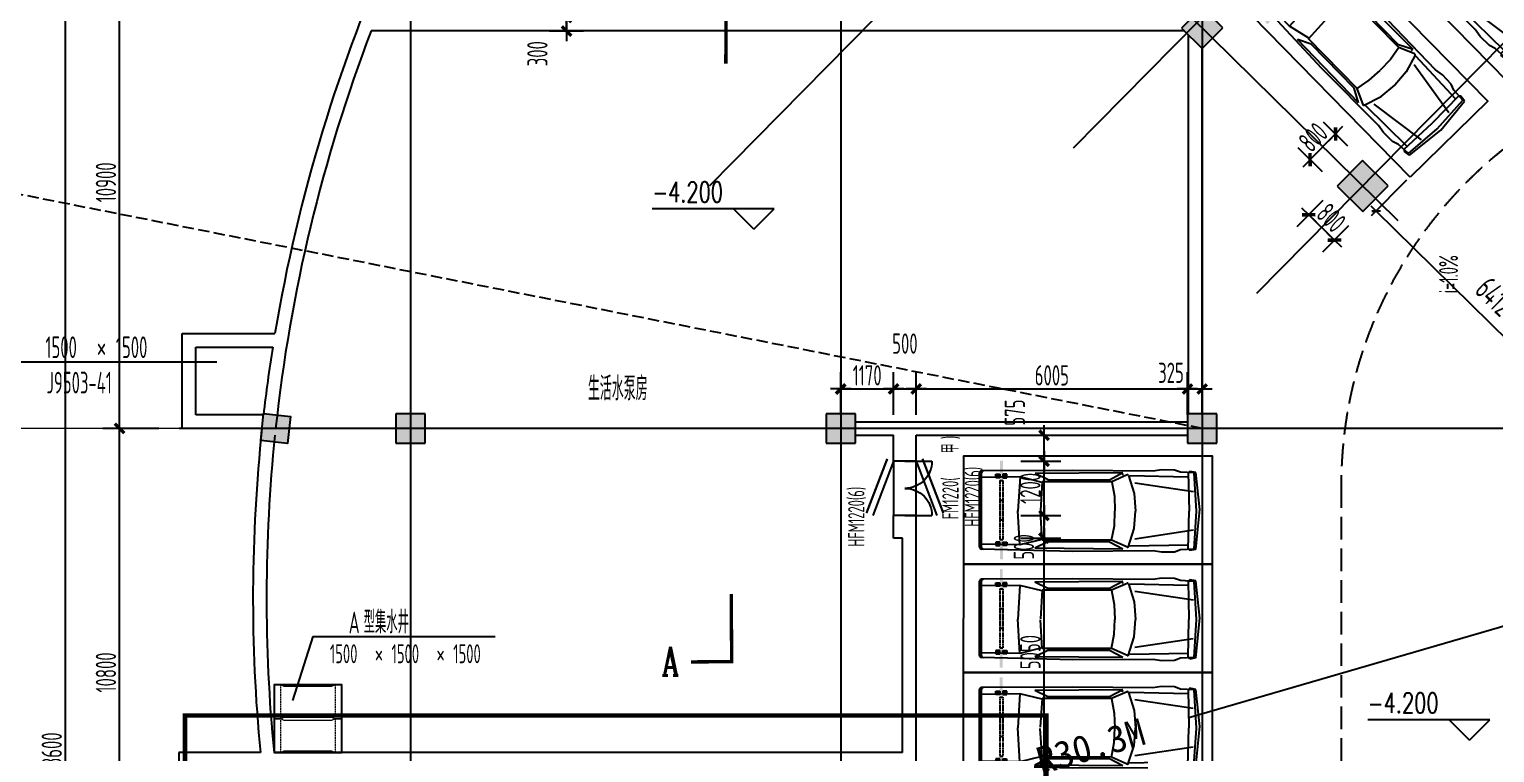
# Model space of a CAD drawing. Extents: x 1596194 to 1987057, y -212608 to 63160.
# Drawn here: x 1635070 to 1667505, y -467 to 15548 of the extents above; entities that cross this region are included whole.
import ezdxf

# ---------------------------------------------------------------- set-up
doc = ezdxf.new("R2010")
doc.units = 0
doc.header["$LTSCALE"] = 100
doc.header["$MEASUREMENT"] = 0
doc.linetypes.add('DASH', pattern=[0.35, 0.25, -0.1])
doc.linetypes.add('DASH_200', pattern=[0.7, 0.5, -0.2])
doc.layers.get('0').update_dxf_attribs({"linetype": 'CONTINUOUS'})
doc.layers.get('DEFPOINTS').update_dxf_attribs({"linetype": 'CONTINUOUS'})
for name, color, linetype in [('2-栏杆', 253, 'CONTINUOUS'), ('_走道示意', 8, 'CONTINUOUS'), ('CAR', 8, 'CONTINUOUS'), ('COLUMN', 1, 'CONTINUOUS'), ('DCHJ', 1, 'CONTINUOUS'), ('DOTE', 251, 'CONTINUOUS'), ('PUB_DIM', 3, 'CONTINUOUS'), ('PUB_TEXT', 30, 'CONTINUOUS'), ('SOLID_HATCH', 40, 'CONTINUOUS'), ('WALL', 2, 'CONTINUOUS'), ('WINDOW', 4, 'CONTINUOUS'), ('图层2', 251, 'CONTINUOUS'), ('车位', 8, 'CONTINUOUS')]:
    doc.layers.add(name, color=color, linetype=linetype)
doc.layers.add('AXIS', color=3, linetype='CONTINUOUS', lineweight=9)
doc.styles.add('_TCH_DIM', font='SIMPLEX', dxfattribs={"bigfont": 'GBCBIG'})
doc.styles.add('_TCH_LABEL', font='COMPLEX', dxfattribs={"bigfont": 'GBCBIG'})
doc.styles.add('DIM', font='', dxfattribs={"width": 0.75})
doc.styles.add('DIM_FONT', font='SYSZ.shx', dxfattribs={"width": 0.7, "bigfont": 'SYFS.shx'})
doc.styles.get("Standard").update_dxf_attribs({"font": 'SimSun.ttf', "width": 0.8})
doc.styles.add('STYLE5', font='SIMHEI.TTF')
doc.styles.get('DIM').set_extended_font_data('FangSong_GB2312')
doc.dimstyles.new('DIMN150', dxfattribs={"dimscale": 1.5, "dimtxt": 300, "dimasz": 1, "dimexe": 250, "dimexo": 300, "dimgap": 30, "dimtad": 1, "dimdec": 0, "dimzin": 0, "dimdsep": 46, "dimtxsty": 'DIM_FONT', "dimblk": 'ARCHTICK', "dimcen": 0.09, "dimclrt": 7, "dimazin": 2, "dimtfac": 1, "dimtdec": 0, "dimtix": 1, "dimtmove": 2, "dimatfit": 3, "dimldrblk": 'DOT', "dimfxl": 0, "dimtolj": 1, "dimtzin": 0, "dimarcsym": 0})
doc.dimstyles.get("Standard").update_dxf_attribs({"dimtxt": 250, "dimasz": 1, "dimexe": 150, "dimexo": 0, "dimgap": 150, "dimtad": 1, "dimdec": 0, "dimzin": 0, "dimdsep": 46, "dimtxsty": 'Standard', "dimblk1": '_DIMX', "dimblk2": '_DIMX', "dimsah": 1, "dimcen": 0.09, "dimadec": 0, "dimazin": 0, "dimtfac": 1, "dimtdec": 0, "dimtix": 1, "dimtmove": 2, "dimatfit": 3, "dimldrblk": '_DIMX', "dimfxl": 0, "dimtolj": 1, "dimtzin": 0, "dimarcsym": 0})
doc.dimstyles.new('STANDARD-arr', dxfattribs={"dimtxt": 3000, "dimasz": 3000, "dimexe": 1200, "dimexo": 0, "dimgap": 1000, "dimtad": 1, "dimdec": 1, "dimlfac": 0.001, "dimdsep": 46, "dimtxsty": 'STYLE5', "dimcen": 2.5, "dimclrd": 256, "dimclre": 256, "dimclrt": 256, "dimadec": 0, "dimazin": 0, "dimtfac": 1, "dimtdec": 1, "dimtmove": 2, "dimatfit": 3, "dimfxl": 0, "dimtolj": 1, "dimtzin": 0, "dimarcsym": 0})

# ---------------------------------------------------------------- blocks, each defined once
blk = doc.blocks.new('_archtick')
blk.add_line((-150, 0), (150, 0))
at = {"const_width": 50}
blk.add_lwpolyline([(-70, -70), (70, 70)], dxfattribs=at)
blk = doc.blocks.new('*D320')
at = {"layer": 'DEFPOINTS', "color": 0}
for p in [(1661030, 7585), (1660705, 6560), (1661030, 6560)]:
    blk.add_point(p, dxfattribs=at)
at = {"layer": 'PUB_DIM', "color": 0, "lineweight": -2}
for p, q in [((1660705, 7010), (1660705, 7960)), ((1661030, 7010), (1661030, 7960)), ((1660705, 7585), (1661030, 7585))]:
    blk.add_line(p, q, dxfattribs=at)
at = {"layer": 'PUB_DIM', "color": 0, "lineweight": -2, "xscale": 1.5, "yscale": 1.5, "zscale": 1.5, "rotation": 180}
blk.add_blockref('_archtick', (1660705, 7585), dxfattribs=at)
at = {"layer": 'PUB_DIM', "color": 0, "lineweight": -2, "xscale": 1.5, "yscale": 1.5, "zscale": 1.5}
blk.add_blockref('_archtick', (1661030, 7585), dxfattribs=at)
at = {"layer": 'PUB_DIM', "color": 7, "insert": (1660340, 7944), "char_height": 450, "attachment_point": 5, "style": 'DIM_FONT'}
blk.add_mtext('\\A1;325', dxfattribs=at)
blk = doc.blocks.new('_Dot')
at = {"color": 0, "linetype": 'ByBlock', "lineweight": -2}
blk.add_line((-0.5, 0), (-1, 0), dxfattribs=at)
at = {"color": 0, "linetype": 'ByBlock', "const_width": 0.5}
blk.add_lwpolyline([(-0.25, 0, 1), (0.25, 0, 1)], format="xyb", close=True, dxfattribs=at)
blk = doc.blocks.new('*D321')
at = {"layer": 'DEFPOINTS', "color": 0}
for p in [(1660705, 7585), (1654700, 6560), (1660705, 6560)]:
    blk.add_point(p, dxfattribs=at)
at = {"layer": 'PUB_DIM', "color": 0, "lineweight": -2}
for p, q in [((1654700, 7010), (1654700, 7960)), ((1660705, 7010), (1660705, 7960)), ((1654700, 7585), (1660705, 7585))]:
    blk.add_line(p, q, dxfattribs=at)
at = {"layer": 'PUB_DIM', "color": 0, "lineweight": -2, "xscale": 1.5, "yscale": 1.5, "zscale": 1.5, "rotation": 180}
blk.add_blockref('_archtick', (1654700, 7585), dxfattribs=at)
at = {"layer": 'PUB_DIM', "color": 0, "lineweight": -2, "xscale": 1.5, "yscale": 1.5, "zscale": 1.5}
blk.add_blockref('_archtick', (1660705, 7585), dxfattribs=at)
at = {"layer": 'PUB_DIM', "color": 7, "insert": (1657703, 7887), "char_height": 450, "attachment_point": 5, "style": 'DIM_FONT'}
blk.add_mtext('\\A1;6005', dxfattribs=at)
blk = doc.blocks.new('*D322')
at = {"layer": 'DEFPOINTS', "color": 0}
for p in [(1654700, 7585), (1654200, 6560), (1654700, 6560)]:
    blk.add_point(p, dxfattribs=at)
at = {"layer": 'PUB_DIM', "color": 0, "lineweight": -2}
for p, q in [((1654200, 7010), (1654200, 7960)), ((1654700, 7010), (1654700, 7960)), ((1654200, 7585), (1654700, 7585))]:
    blk.add_line(p, q, dxfattribs=at)
at = {"layer": 'PUB_DIM', "color": 0, "lineweight": -2, "xscale": 1.5, "yscale": 1.5, "zscale": 1.5, "rotation": 180}
blk.add_blockref('_archtick', (1654200, 7585), dxfattribs=at)
at = {"layer": 'PUB_DIM', "color": 0, "lineweight": -2, "xscale": 1.5, "yscale": 1.5, "zscale": 1.5}
blk.add_blockref('_archtick', (1654700, 7585), dxfattribs=at)
at = {"layer": 'PUB_DIM', "color": 7, "insert": (1654450, 8590), "char_height": 450, "attachment_point": 5, "style": 'DIM_FONT'}
blk.add_mtext('\\A1;500', dxfattribs=at)
blk = doc.blocks.new('*D323')
at = {"layer": 'DEFPOINTS', "color": 0}
for p in [(1654200, 7585), (1653030, 6560), (1654200, 6560)]:
    blk.add_point(p, dxfattribs=at)
at = {"layer": 'PUB_DIM', "color": 0, "lineweight": -2}
for p, q in [((1653030, 7010), (1653030, 7960)), ((1654200, 7010), (1654200, 7960)), ((1653030, 7585), (1654200, 7585))]:
    blk.add_line(p, q, dxfattribs=at)
at = {"layer": 'PUB_DIM', "color": 0, "lineweight": -2, "xscale": 1.5, "yscale": 1.5, "zscale": 1.5, "rotation": 180}
blk.add_blockref('_archtick', (1653030, 7585), dxfattribs=at)
at = {"layer": 'PUB_DIM', "color": 0, "lineweight": -2, "xscale": 1.5, "yscale": 1.5, "zscale": 1.5}
blk.add_blockref('_archtick', (1654200, 7585), dxfattribs=at)
at = {"layer": 'PUB_DIM', "color": 7, "insert": (1653615, 7887), "char_height": 450, "attachment_point": 5, "style": 'DIM_FONT'}
blk.add_mtext('\\A1;1170', dxfattribs=at)
blk = doc.blocks.new('*D512')
at = {"layer": 'DEFPOINTS', "color": 0}
for p in [(1664015, 12076), (1664585, 11514), (1663959, 10880)]:
    blk.add_point(p, dxfattribs=at)
at = {"layer": 'PUB_DIM', "color": 0, "lineweight": -2}
for p, q in [((1663699, 11755), (1663126, 11174)), ((1663390, 11441), (1663389, 11442)), ((1663390, 11441), (1663959, 10880)), ((1664269, 11194), (1663696, 10612)), ((1663959, 10880), (1663960, 10878))]:
    blk.add_line(p, q, dxfattribs=at)
at = {"layer": 'PUB_DIM', "color": 0, "lineweight": -2, "xscale": 1.5, "yscale": 1.5, "zscale": 1.5}
for p, rotation in [((1663390, 11441), 315.4212849000049), ((1663959, 10880), 135.4212849000049)]:
    blk.add_blockref('_archtick', p, dxfattribs=dict(at, rotation=rotation))
at = {"layer": 'PUB_DIM', "color": 7, "insert": (1663887, 11375), "char_height": 450, "attachment_point": 5, "rotation": 315.4213, "style": 'DIM_FONT'}
blk.add_mtext('\\A1;800', dxfattribs=at)
blk = doc.blocks.new('*D513')
at = {"layer": 'DEFPOINTS', "color": 0}
for p in [(1663982, 13232), (1664577, 12646), (1664015, 12076)]:
    blk.add_point(p, dxfattribs=at)
at = {"layer": 'PUB_DIM', "color": 0, "lineweight": -2}
for p, q in [((1664256, 12962), (1663715, 13495)), ((1663420, 12662), (1663982, 13232)), ((1663982, 13232), (1663983, 13233)), ((1663695, 12392), (1663153, 12925)), ((1663420, 12662), (1663419, 12661))]:
    blk.add_line(p, q, dxfattribs=at)
at = {"layer": 'PUB_DIM', "color": 0, "lineweight": -2, "xscale": 1.5, "yscale": 1.5, "zscale": 1.5}
for p, rotation in [((1663982, 13232), 225.4212848999979), ((1663420, 12662), 45.42128489999796)]:
    blk.add_blockref('_archtick', p, dxfattribs=dict(at, rotation=rotation))
at = {"layer": 'PUB_DIM', "color": 7, "insert": (1663486, 13159), "char_height": 450, "attachment_point": 5, "rotation": 45.4213, "style": 'DIM_FONT'}
blk.add_mtext('\\A1;800', dxfattribs=at)
blk = doc.blocks.new('*D860')
at = {"layer": 'DEFPOINTS', "color": 0}
for p in [(1656569, 6560), (1657530, 6560), (1656569, 5985)]:
    blk.add_point(p, dxfattribs=at)
at = {"layer": 'PUB_DIM', "color": 0, "lineweight": -2}
for p, q in [((1657019, 6560), (1657905, 6560)), ((1657530, 5985), (1657530, 6560)), ((1657019, 5985), (1657905, 5985))]:
    blk.add_line(p, q, dxfattribs=at)
at = {"layer": 'PUB_DIM', "color": 0, "lineweight": -2, "xscale": 1.5, "yscale": 1.5, "zscale": 1.5}
for p, rotation in [((1657530, 6560), 90), ((1657530, 5985), 270)]:
    blk.add_blockref('_archtick', p, dxfattribs=dict(at, rotation=rotation))
at = {"layer": 'PUB_DIM', "color": 7, "insert": (1656885, 7063), "char_height": 450, "attachment_point": 5, "rotation": 90, "style": 'DIM_FONT'}
blk.add_mtext('\\A1;575', dxfattribs=at)
blk = doc.blocks.new('*D861')
at = {"layer": 'DEFPOINTS', "color": 0}
for p in [(1656569, 5985), (1657530, 5985), (1656569, 4785)]:
    blk.add_point(p, dxfattribs=at)
at = {"layer": 'PUB_DIM', "color": 0, "lineweight": -2}
for p, q in [((1657019, 5985), (1657905, 5985)), ((1657530, 4785), (1657530, 5985)), ((1657019, 4785), (1657905, 4785))]:
    blk.add_line(p, q, dxfattribs=at)
at = {"layer": 'PUB_DIM', "color": 0, "lineweight": -2, "xscale": 1.5, "yscale": 1.5, "zscale": 1.5}
for p, rotation in [((1657530, 5985), 90), ((1657530, 4785), 270)]:
    blk.add_blockref('_archtick', p, dxfattribs=dict(at, rotation=rotation))
at = {"layer": 'PUB_DIM', "color": 7, "insert": (1657228, 5385), "char_height": 450, "attachment_point": 5, "rotation": 90, "style": 'DIM_FONT'}
blk.add_mtext('\\A1;1200', dxfattribs=at)
blk = doc.blocks.new('*D862')
at = {"layer": 'DEFPOINTS', "color": 0}
for p in [(1656569, 4785), (1657530, 4785), (1656569, 4285)]:
    blk.add_point(p, dxfattribs=at)
at = {"layer": 'PUB_DIM', "color": 0, "lineweight": -2}
for p, q in [((1657019, 4785), (1657905, 4785)), ((1657530, 4285), (1657530, 4785)), ((1657019, 4285), (1657905, 4285))]:
    blk.add_line(p, q, dxfattribs=at)
at = {"layer": 'PUB_DIM', "color": 0, "lineweight": -2, "xscale": 1.5, "yscale": 1.5, "zscale": 1.5}
for p, rotation in [((1657530, 4785), 90), ((1657530, 4285), 270)]:
    blk.add_blockref('_archtick', p, dxfattribs=dict(at, rotation=rotation))
at = {"layer": 'PUB_DIM', "color": 7, "insert": (1657085, 4089), "char_height": 450, "attachment_point": 5, "rotation": 90, "style": 'DIM_FONT'}
blk.add_mtext('\\A1;500', dxfattribs=at)
blk = doc.blocks.new('*D863')
at = {"layer": 'DEFPOINTS', "color": 0}
for p in [(1656569, 4285), (1657530, 4285), (1656569, -765)]:
    blk.add_point(p, dxfattribs=at)
at = {"layer": 'PUB_DIM', "color": 0, "lineweight": -2}
for p, q in [((1657019, 4285), (1657905, 4285)), ((1657530, -765), (1657530, 4285)), ((1657019, -765), (1657905, -765))]:
    blk.add_line(p, q, dxfattribs=at)
at = {"layer": 'PUB_DIM', "color": 0, "lineweight": -2, "xscale": 1.5, "yscale": 1.5, "zscale": 1.5}
for p, rotation in [((1657530, 4285), 90), ((1657530, -765), 270)]:
    blk.add_blockref('_archtick', p, dxfattribs=dict(at, rotation=rotation))
at = {"layer": 'PUB_DIM', "color": 7, "insert": (1657228, 1760), "char_height": 450, "attachment_point": 5, "rotation": 90, "style": 'DIM_FONT'}
blk.add_mtext('\\A1;5050', dxfattribs=at)
blk = doc.blocks.new('*D950')
at = {"layer": 'DEFPOINTS', "color": 0}
for p in [(1646961, 15810), (1647783, 15810), (1647783, 15510)]:
    blk.add_point(p, dxfattribs=at)
at = {"layer": 'PUB_DIM', "color": 0, "lineweight": -2}
for p, q in [((1647333, 15810), (1646586, 15810)), ((1646961, 15510), (1646961, 15810)), ((1647333, 15510), (1646586, 15510))]:
    blk.add_line(p, q, dxfattribs=at)
at = {"layer": 'PUB_DIM', "color": 0, "lineweight": -2, "xscale": 1.5, "yscale": 1.5, "zscale": 1.5}
for p, rotation in [((1646961, 15810), 90), ((1646961, 15510), 270)]:
    blk.add_blockref('_archtick', p, dxfattribs=dict(at, rotation=rotation))
at = {"layer": 'PUB_DIM', "color": 7, "insert": (1646316, 15008), "char_height": 450, "attachment_point": 5, "rotation": 90, "style": 'DIM_FONT'}
blk.add_mtext('\\A1;300', dxfattribs=at)
blk = doc.blocks.new('*D1377')
at = {"layer": 'AXIS', "color": 0, "lineweight": -2}
for p, q in [((1637934, 6710), (1636694, 6710)), ((1637069, -4090), (1637069, 6710)), ((1637934, -4090), (1636694, -4090))]:
    blk.add_line(p, q, dxfattribs=at)
at = {"layer": 'DEFPOINTS', "color": 0}
for p in [(1637069, 6710), (1638384, 6710), (1638384, -4090)]:
    blk.add_point(p, dxfattribs=at)
at = {"layer": 'AXIS', "color": 0, "lineweight": -2, "xscale": 1.5, "yscale": 1.5, "zscale": 1.5}
for p, rotation in [((1637069, 6710), 90), ((1637069, -4090), 270)]:
    blk.add_blockref('_archtick', p, dxfattribs=dict(at, rotation=rotation))
at = {"layer": 'AXIS', "color": 7, "insert": (1636766, 1310), "char_height": 450, "attachment_point": 5, "rotation": 90, "style": 'DIM_FONT'}
blk.add_mtext('\\A1;10800', dxfattribs=at)
blk = doc.blocks.new('*D1378')
at = {"layer": 'AXIS', "color": 0, "lineweight": -2}
for p, q in [((1637934, 17610), (1636694, 17610)), ((1637069, 6710), (1637069, 17610)), ((1637934, 6710), (1636694, 6710))]:
    blk.add_line(p, q, dxfattribs=at)
at = {"layer": 'DEFPOINTS', "color": 0}
for p in [(1637069, 17610), (1638384, 17610), (1638384, 6710)]:
    blk.add_point(p, dxfattribs=at)
at = {"layer": 'AXIS', "color": 0, "lineweight": -2, "xscale": 1.5, "yscale": 1.5, "zscale": 1.5}
for p, rotation in [((1637069, 17610), 90), ((1637069, 6710), 270)]:
    blk.add_blockref('_archtick', p, dxfattribs=dict(at, rotation=rotation))
at = {"layer": 'AXIS', "color": 7, "insert": (1636766, 12160), "char_height": 450, "attachment_point": 5, "rotation": 90, "style": 'DIM_FONT'}
blk.add_mtext('\\A1;10900', dxfattribs=at)
blk = doc.blocks.new('*D1381')
at = {"layer": 'AXIS', "color": 0, "lineweight": -2}
for p, q in [((1637934, 31310), (1635494, 31310)), ((1635869, -32290), (1635869, 31310)), ((1637934, -32290), (1635494, -32290))]:
    blk.add_line(p, q, dxfattribs=at)
at = {"layer": 'DEFPOINTS', "color": 0}
for p in [(1635869, 31310), (1638384, 31310), (1638384, -32290)]:
    blk.add_point(p, dxfattribs=at)
at = {"layer": 'AXIS', "color": 0, "lineweight": -2, "xscale": 1.5, "yscale": 1.5, "zscale": 1.5}
for p, rotation in [((1635869, 31310), 90), ((1635869, -32290), 270)]:
    blk.add_blockref('_archtick', p, dxfattribs=dict(at, rotation=rotation))
at = {"layer": 'AXIS', "color": 7, "insert": (1635566, -490), "char_height": 450, "attachment_point": 5, "rotation": 90, "style": 'DIM_FONT'}
blk.add_mtext('\\A1;63600', dxfattribs=at)
blk = doc.blocks.new('_fzh')
for p, q in [((-0.5, 0.5), (-0.5, -0.5)), ((0.5, 0.5), (-0.5, 0.5)), ((0.5, -0.5), (0.5, 0.5)), ((-0.5, -0.5), (0.5, -0.5))]:
    blk.add_line(p, q)
at = {"layer": 'SOLID_HATCH'}
blk.add_solid([(0.5, 0.5), (0.5, -0.5), (-0.5, 0.5), (-0.5, -0.5)], dxfattribs=at)
blk = doc.blocks.new('A$C48F76036')
at = {"layer": 'AXIS', "color": 6, "linetype": 'DASH'}
for p, q in [((0, 900), (1000, 900)), ((1000, 100), (0, 100))]:
    blk.add_line(p, q, dxfattribs=at)
at = {"layer": 'AXIS', "color": 6}
for points in [[(500, 0), (500, 100), (475, 150), (475, 850), (500, 900), (500, 1000), (0, 1000), (0, 900), (25, 850), (25, 150), (0, 100), (0, 0), (500, 0)], [(1000, 0), (1000, 100), (975, 150), (975, 850), (1000, 900), (1000, 1000), (500, 1000), (500, 900), (525, 850), (525, 150), (500, 100), (500, 0), (1000, 0)]]:
    blk.add_lwpolyline(points, close=True, dxfattribs=at)
at = {"layer": 'WINDOW'}
blk.add_lwpolyline([(0, 0), (1000, 0), (1000, 1000), (0, 1000)], close=True, dxfattribs=at)
blk = doc.blocks.new('车位')
at = {"layer": '车位'}
h = blk.add_hatch(color=256, dxfattribs=at)
h.paths.add_polyline_path([(1854, -801), (2291, -801), (2291, -867), (1854, -867)])
h.paths.add_polyline_path([(981, -801), (1418, -801), (1418, -866), (981, -866)])
h.paths.add_polyline_path([(108, -800), (545, -800), (545, -866), (108, -866)])
h = blk.add_hatch(color=256, dxfattribs=at)
h.paths.add_polyline_path([(411, -866), (487, -866), (487, -953), (411, -953)])
edge = h.paths.add_edge_path(flags=16)
edge.add_ellipse((449, -909), major_axis=(10.2, 10.2), ratio=1, start_angle=-45.0335, end_angle=314.9665, ccw=False)
edge = h.paths.add_edge_path(flags=16)
edge.add_ellipse((449, -757), major_axis=(10.2, 10.2), ratio=1, start_angle=-45.0335, end_angle=314.9665, ccw=False)
h.paths.add_polyline_path([(411, -800), (487, -800), (487, -713), (411, -713)])
h = blk.add_hatch(color=256, dxfattribs=at)
h.paths.add_polyline_path([(1988, -867), (1912, -867), (1912, -954), (1988, -954)])
h.paths.add_polyline_path([(1988, -801), (1912, -801), (1912, -714), (1988, -714)])
edge = h.paths.add_edge_path(flags=16)
edge.add_ellipse((1950, -757), major_axis=(10.2, 10.2), ratio=1, start_angle=-45.0335, end_angle=314.9665, ccw=False)
edge = h.paths.add_edge_path(flags=16)
edge.add_ellipse((1950, -910), major_axis=(10.2, 10.2), ratio=1, start_angle=-45.0335, end_angle=314.9665, ccw=False)
at = {"layer": 'DCHJ', "color": 251}
for p, q in [((487, -713), (411, -713)), ((411, -713), (411, -800)), ((411, -800), (487, -800)), ((411, -866), (487, -866)), ((411, -953), (411, -866)), ((487, -800), (487, -713)), ((981, -801), (981, -866)), ((1418, -801), (1418, -866)), ((1854, -801), (1854, -867)), ((1912, -801), (1912, -714)), ((1912, -714), (1988, -714)), ((1988, -801), (1912, -801)), ((1988, -867), (1912, -867)), ((1912, -867), (1912, -954)), ((1988, -714), (1988, -801))]:
    blk.add_line(p, q, dxfattribs=at)
for centre in [(449, -909), (449, -757), (1950, -757)]:
    blk.add_circle(centre, 14.4, dxfattribs=at)
at = {"layer": '车位'}
for p, q in [((487, -953), (411, -953)), ((487, -866), (487, -953)), ((545, -800), (545, -866)), ((1912, -954), (1988, -954)), ((1988, -954), (1988, -867))]:
    blk.add_line(p, q, dxfattribs=at)
at = {"layer": '车位', "linetype": 'DASH'}
for p, q in [((1854, -801), (545, -800)), ((1854, -867), (545, -866))]:
    blk.add_line(p, q, dxfattribs=at)
at = {"layer": '车位'}
blk.add_lwpolyline([(-3, -5500), (0, 0), (2400, -1), (2397, -5501)], close=True, dxfattribs=at)
blk.add_circle((1950, -910), 14.4, dxfattribs=at)
blk = doc.blocks.new('CAR8')
for p, q in [((-376, 1236), (-474, 253)), ((-331, 1226), (-393, 293)), ((-376, 1236), (-226, 1262)), ((-331, 1226), (4, 1244)), ((-226, 1262), (-206, 1237)), ((-184, 1235), (-206, 289)), ((-188, 1124), (1252, 1155)), ((4, 1244), (151, 1298)), ((151, 1298), (470, 1303)), ((470, 1303), (678, 1271)), ((678, 1271), (2652, 1285)), ((1292, 1188), (1141, 719)), ((1292, 1188), (1697, 1006)), ((1420, 1224), (3582, 1207)), ((1420, 1224), (1749, 1051)), ((2652, 1285), (4896, 1226)), ((3263, 1051), (3582, 1207)), ((3407, 991), (3951, 1125)), ((3951, 1125), (4003, 287)), ((3951, 1125), (4893, 1110)), ((4898, 1177), (4898, -649)), ((4945, 1176), (4945, -649)), ((-313, 762), (1127, 977)), ((1697, 1006), (1630, 652)), ((1697, 1006), (3406, 1006)), ((1749, 1051), (3263, 1051)), ((3406, 1006), (3449, 302)), ((1141, 719), (1108, 289)), ((1630, 652), (1617, 289)), ((-474, 253), (-376, -659)), ((-393, 293), (-331, -649)), ((-184, -658), (-206, 288)), ((1141, -141), (1108, 288)), ((1630, -75), (1617, 288)), ((3406, -429), (3449, 275)), ((3951, -548), (4003, 290)), ((-313, -185), (1127, -400)), ((1283, -584), (1141, -141)), ((1697, -429), (1630, -75)), ((-376, -659), (-226, -685)), ((-331, -649), (4, -667)), ((-226, -685), (-206, -660)), ((-188, -547), (1252, -578)), ((4, -667), (151, -721)), ((151, -721), (470, -726)), ((470, -726), (678, -694)), ((678, -694), (2652, -708)), ((1317, -599), (1697, -429)), ((1420, -647), (1749, -474)), ((1420, -647), (3582, -630)), ((1697, -429), (3406, -429)), ((1749, -474), (3263, -474)), ((2652, -708), (4895, -699)), ((3263, -474), (3582, -630)), ((3407, -414), (3951, -548)), ((3951, -548), (4893, -533))]:
    blk.add_line(p, q)
for centre, radius, start, end in [((1307, 1154), 25, 65.7961, 162.2571), ((4848, 1177), 50, 0, 88.5082), ((4895, 1176), 50, 0, 88.5082), ((-193, 289), 12.5, 178.7004, 181.2996), ((1121, 289), 12.5, 175.5855, 184.4145), ((1629, 289), 12.5, 177.991, 182.009), ((1307, -577), 25, 197.7429, 294.2039), ((1435, -611), 12.5, 116.9382, 269.53), ((4848, -649), 50, 270.2142, 0), ((4895, -649), 50, 270.2142, 0)]:
    blk.add_arc(centre, radius, start, end)
at = {"linetype": 'Continuous', "style": 'DIM', "flags": 9}
for tag in ['XSIZE', 'YSIZE']:
    blk.add_attdef(tag, (-393, 293), '', height=0.5, dxfattribs=at)
blk = doc.blocks.new('车位-car')
at = {"layer": 'CAR', "xscale": 0.9000000003718892, "yscale": 0.9000000000232831, "zscale": 0.9, "rotation": 89.96654327695857}
blk.add_blockref('CAR8', (1434, -4802), dxfattribs=at)
at = {"layer": '车位'}
blk.add_blockref('车位', (0, 0), dxfattribs=at)
blk = doc.blocks.new('_DIMX')
blk.add_line((-150, 0), (150, 0))
at = {"const_width": 50}
blk.add_lwpolyline([(-70, -70), (70, 70)], dxfattribs=at)
blk = doc.blocks.new('*D27')
at = {"layer": 'DEFPOINTS', "color": 0}
for p in [(1665550, 12206), (1664879, 11524), (1670120, 7708)]:
    blk.add_point(p, dxfattribs=at)
at = {"layer": 'PUB_DIM', "lineweight": -2}
for p, q in [((1665550, 12206), (1664774, 11417)), ((1669449, 7027), (1664879, 11523)), ((1670120, 7708), (1669344, 6920))]:
    blk.add_line(p, q, dxfattribs=at)
for p, rotation in [((1664879, 11524), 135.4630943440907), ((1669450, 7027), 315.4630943440907)]:
    blk.add_blockref('_DIMX', p, dxfattribs=dict(at, rotation=rotation))
at = {"layer": 'PUB_DIM', "color": 4, "insert": (1667515, 9632), "char_height": 525, "attachment_point": 5, "rotation": 315.4631, "style": 'DIM_FONT'}
blk.add_mtext('\\A1;6412', dxfattribs=at)
blk = doc.blocks.new('M_A3PTU')
for p, q in [((-0.5, 0), (-0.499, -0.498)), ((0.5, 0), (0.499, -0.498))]:
    blk.add_line(p, q)
for centre, start, end in [((-0.498, -0.001), 269.885, 0.0763), ((0.498, -0.001), 179.9237, 270.115)]:
    blk.add_arc(centre, 0.498, start, end)
blk = doc.blocks.new('*D25')
at = {"layer": 'DEFPOINTS', "color": 0}
for p in [(1670152, 3043), (1641057, -5417)]:
    blk.add_point(p, dxfattribs=at)
at = {"layer": 'PUB_DIM', "lineweight": -2}
for p, q in [((1670152, 3043), (1660738, 305)), ((1643938, -4580), (1656389, -959))]:
    blk.add_line(p, q, dxfattribs=at)
at = {"layer": 'PUB_DIM'}
blk.add_solid([(1643798, -4099), (1644077, -5060), (1641057, -5417)], dxfattribs=at)
at = {"layer": 'PUB_DIM', "insert": (1658563, -327), "char_height": 600, "attachment_point": 5, "rotation": 16.2132, "style": 'STYLE5'}
blk.add_mtext('\\A1;R30.3M', dxfattribs=at)

msp = doc.modelspace()

# ---------------------------------------------------------------- hatches: boundary and pattern name
at = {"layer": 'COLUMN'}
msp.add_hatch(color=256, dxfattribs=at).paths.add_polyline_path([(1640191.025, 6443.843), (1640787.601, 6379.843), (1640851.601, 6976.42), (1640255.025, 7040.42)])

# ---------------------------------------------------------------- linework, layer by layer
at = {"layer": '2-栏杆', "linetype": 'DASH', "ltscale": 10}
msp.add_line((1661029.672, 6710.131), (1624060.279, 14031.689), dxfattribs=at)
at = {"layer": '_走道示意', "linetype": 'DASH_200', "ltscale": 10}
msp.add_line((1664107.308, 5452.464), (1664107.308, -5213.242), dxfattribs=at)
msp.add_arc((1673607.308, 5452.464), 9500, 90, 180, dxfattribs=at)
at = {"layer": 'AXIS'}
msp.add_line((1638383.856, 6710.131), (1634868.325, 6710.131), dxfattribs=at)
at = {"layer": 'COLUMN'}
msp.add_lwpolyline([(1640255.025, 7040.42), (1640851.601, 6976.42), (1640787.601, 6379.843), (1640191.025, 6443.843)], close=True, dxfattribs=at)
at = {"layer": 'DOTE'}
for p, q in [((1643510.206, 50334.236), (1643510.206, -36126.938)), ((1653030.206, 50334.236), (1653030.206, -36126.938)), ((1661030.206, 50334.236), (1661030.206, -36126.938)), ((1683924.569, 46385.033), (1650123.23, 12082.933)), ((1687592.847, 42770.307), (1658172.415, 12914.017)), ((1691261.124, 39155.581), (1662233.345, 9697.761)), ((1649708.246, 26735.42), (1665360.414, 11311.751)), ((1799629.617, 6710.131), (1638383.856, 6710.131))]:
    msp.add_line(p, q, dxfattribs=at)
at = {"layer": 'PUB_DIM'}
for p, q in [((1651558.088, 11574.039), (1648858.088, 11574.039)), ((1651108.088, 11124.039), (1650658.088, 11574.039)), ((1651108.088, 11124.039), (1651558.088, 11574.039)), ((1667396.83, 262.362), (1664696.83, 262.362)), ((1666946.83, -187.638), (1666496.83, 262.362)), ((1666946.83, -187.638), (1667396.83, 262.362))]:
    msp.add_line(p, q, dxfattribs=at)
at = {"layer": 'PUB_DIM', "const_width": 75}
for points in [[(1651544.288, 17514.275), (1650492.11, 16445.199), (1650486.778, 14786.717)], [(1650607.845, 3047.762), (1650615.158, 1547.78), (1649715.169, 1543.392)]]:
    msp.add_lwpolyline(points, dxfattribs=at)
at = {"layer": 'PUB_DIM'}
msp.add_lwpolyline([(1666903.529, 6710.131, 0, 0, 0), (1666903.529, 13584.132, 120, 0, 0), (1666903.529, 14034.132, 0, 0, 0)], format="xyseb", dxfattribs=at)
at = {"layer": 'PUB_TEXT'}
for p, q in [((1639217.155, 8178.023), (1633272.464, 8178.023)), ((1641347.76, 2106.361), (1640892.105, 690.324)), ((1641347.76, 2106.361), (1645383.306, 2106.361))]:
    msp.add_line(p, q, dxfattribs=at)
at = {"layer": 'WALL'}
for p, q in [((1660636.799, 15510.131), (1642633.769, 15510.131)), ((1660730.206, 7035.131), (1660730.206, 15418.088)), ((1661030.206, 7035.131), (1661030.206, 15122.468)), ((1638452.804, 6710.131), (1638452.804, 8810.131)), ((1638452.804, 8810.131), (1640506.508, 8810.131)), ((1638752.804, 8510.131), (1640457.688, 8510.131)), ((1638752.804, 7010.131), (1638752.804, 8510.131)), ((1640252.804, 7010.131), (1638752.804, 7010.131)), ((1640252.804, 7010.131), (1639462.606, 7010.131)), ((1653355.206, 6860.131), (1660705.206, 6860.131)), ((1640521.313, 6710.131), (1638452.804, 6710.131)), ((1653355.206, 6560.131), (1654200.206, 6560.131)), ((1654200.206, 5985.131), (1654200.206, 6560.131)), ((1654700.206, 5985.131), (1654700.206, 6560.131)), ((1654700.206, 6560.131), (1660705.206, 6560.131)), ((1654700.206, 5985.131), (1654200.206, 5985.131)), ((1654200.206, 4285.131), (1654200.206, 4785.131)), ((1654700.206, 4785.131), (1654200.206, 4785.131)), ((1654700.206, -764.869), (1654700.206, 4785.131)), ((1654400.206, 4285.131), (1654200.206, 4285.131)), ((1654400.206, -464.869), (1654400.206, 4285.131)), ((1638377.927, -464.869), (1638377.927, -2564.869)), ((1640184.612, -464.869), (1638377.927, -464.869)), ((1654400.206, -464.869), (1640486.018, -464.869))]:
    msp.add_line(p, q, dxfattribs=at)
for radius, start, end in [(35550, 155.6457622, 170.5121614), (35250, 159.1261213, 173.8768011), (35550, 171.0020319, 173.4422073), (35550, 173.9286688, 185.5124409), (35250, 174.1219564, 185.5595024)]:
    msp.add_arc((1675570.206, 2950.131), radius, start, end, dxfattribs=at)
at = {"layer": 'WINDOW'}
for p, q in [((1654200.206, 5985.131), (1653739.57, 4785.018)), ((1654200.206, 5985.131), (1654200.206, 4785.131)), ((1654700.206, 5985.131), (1655160.842, 4785.018)), ((1654700.206, 4785.131), (1654700.206, 5985.131))]:
    msp.add_line(p, q, dxfattribs=at)
at = {"layer": 'WINDOW', "const_width": 50}
for points in [[(1654060.167, 6038.882), (1653599.531, 4838.768)], [(1654840.245, 6038.882), (1655300.881, 4838.768)]]:
    msp.add_lwpolyline(points, dxfattribs=at)
at = {"layer": '图层2', "linetype": 'DASH', "ltscale": 10, "const_width": 100}
msp.add_lwpolyline([(1638517.152, 355.056), (1657580.774, 355.056), (1657580.774, -17990.465), (1638517.152, -17990.465)], close=True, dxfattribs=at)

# ---------------------------------------------------------------- block references
at = {"layer": 'AXIS', "xscale": 1.5, "yscale": 1.5, "zscale": 1.5, "rotation": 89.99944780855408}
msp.add_blockref('A$C48F76036', (1641986.018, -464.883), dxfattribs=at)
at = {"layer": 'COLUMN'}
for p, xscale, yscale, zscale, rotation in [((1661030.206, 15578.745), 650, 650, 650, 135.4212849043511), ((1664580.795, 12079.989), 800, 800, 800, 225.4212848999987)]:
    msp.add_blockref('_fzh', p, dxfattribs=dict(at, xscale=xscale, yscale=yscale, zscale=zscale, rotation=rotation))
at = {"layer": 'COLUMN', "xscale": 650, "yscale": 650, "zscale": 650}
for p in [(1643510.206, 6710.131), (1653030.206, 6710.131), (1661030.206, 6710.131)]:
    msp.add_blockref('_fzh', p, dxfattribs=at)
at = {"layer": 'WINDOW', "xscale": -1200, "yscale": 1200, "zscale": 1200, "rotation": 90}
msp.add_blockref('M_A3PTU', (1654450.206, 5385.131), dxfattribs=at)
at = {"layer": '车位'}
for p, rotation in [((1663932.664, 18331.546), 44.43085090770499), ((1661789.548, 16206.29), 44.43085090770499), ((1655752.235, 3708.357), 90), ((1655750.834, 1308.358), 90), ((1655749.432, -1091.642), 90)]:
    msp.add_blockref('车位-car', p, dxfattribs=dict(at, rotation=rotation))

# ---------------------------------------------------------------- texts
at = {"layer": 'PUB_TEXT'}
for s, height, style, width, p in [('-4.200', 446.25, '_TCH_DIM', 0.705882, (1648858.088, 11724.039)), ('1500', 480, 'DIM_FONT', 0.65625, (1635425.843, 8268.699)), ('×', 496.063, 'DIM_FONT', 0.7, (1636565.843, 8268.699)), ('1500', 480, 'DIM_FONT', 0.65625, (1636985.843, 8268.699)), ('J9503-41', 480, 'DIM_FONT', 0.65625, (1635450.671, 7485.596)), ('生活水泵房', 525, 'DIM_FONT', 0.7, (1647432.837, 7331.838)), ('A', 480, 'DIM_FONT', 0.65625, (1642140.234, 2174.931)), ('型集水井', 496.063, 'DIM_FONT', 0.7, (1642470.234, 2174.931)), ('1500', 420, 'DIM_FONT', 0.65625, (1641722.514, 1512.894)), ('×', 434.055, 'DIM_FONT', 0.7, (1642720.014, 1512.894)), ('1500', 420, 'DIM_FONT', 0.65625, (1643087.514, 1512.894)), ('×', 434.055, 'DIM_FONT', 0.7, (1644085.014, 1512.894)), ('1500', 420, 'DIM_FONT', 0.65625, (1644452.514, 1512.894)), ('A', 637.5, '_TCH_LABEL', 0.705882, (1649068.545, 1240.325)), ('-4.200', 446.25, '_TCH_DIM', 0.705882, (1664696.83, 412.362))]:
    msp.add_text(s, height=height, dxfattribs=dict(at, style=style, width=width)).set_placement(p)
at = {"layer": 'PUB_TEXT', "style": 'DIM_FONT'}
for s, height, width, p in [('i=1.0%', 420, 0.65625, (1666693.529, 9702.757)), (')', 360, 0.65625, (1655637.312, 6473.914)), ('甲', 372.047, 0.7, (1655637.312, 6158.914)), ('HFM1220(6)', 360, 0.65625, (1656135.23, 4537.87)), ('FM1220(', 360, 0.65625, (1655637.312, 4700.164)), ('HFM1220(6)', 360, 0.65625, (1653553.368, 4096.087))]:
    msp.add_text(s, height=height, rotation=90, dxfattribs=dict(at, width=width)).set_placement(p)

# ---------------------------------------------------------------- dimensions: what is measured, and where the dimension line sits
at = {"layer": 'AXIS'}
for p1, p2, distance, picture, middle in [((1638383.856, -32289.869), (1638383.856, 31310.131), 2515.307, '*D1381', (1635566.406, -489.869)), ((1638383.856, 6710.131), (1638383.856, 17610.131), 1315.307, '*D1378', (1636766.406, 12160.131)), ((1638383.856, -4089.869), (1638383.856, 6710.131), 1315.307, '*D1377', (1636766.406, 1310.131))]:
    dim = msp.add_aligned_dim(p1=p1, p2=p2, distance=distance, dimstyle='DIMN150', dxfattribs=at)
    dim.commit()
    dim.dimension.update_dxf_attribs({"geometry": picture, "text_midpoint": middle})
at = {"layer": 'PUB_DIM'}
for base, p1, p2, angle, picture, middle in [((1646960.928, 15810.131), (1647783.426, 15510.131), (1647783.426, 15810.131), 90, '*D950', (1646315.928, 15007.631)), ((1654700.206, 7584.758), (1654200.206, 6560.131), (1654700.206, 6560.131), 0, '*D322', (1654450.206, 8589.758)), ((1661030.206, 7584.758), (1660705.206, 6560.131), (1661030.206, 6560.131), 0, '*D320', (1660340.482, 7943.843)), ((1657530.461, 6560.131), (1656568.738, 5985.131), (1656568.738, 6560.131), 90, '*D860', (1656885.461, 7062.631)), ((1657530.461, 4785.131), (1656568.738, 4285.131), (1656568.738, 4785.131), 90, '*D862', (1657085.05, 4088.971))]:
    dim = msp.add_linear_dim(base=base, p1=p1, p2=p2, angle=angle, dimstyle='DIMN150', dxfattribs=at)
    dim.commit()
    dim.dimension.update_dxf_attribs({"geometry": picture, "text_midpoint": middle, "dimtype": 129})
for p1, p2, distance, picture, middle in [((1664015.125, 12075.829), (1664576.636, 12645.659), 834.933, '*D513', (1663485.957, 13158.844)), ((1664015.125, 12075.829), (1664584.955, 11514.319), -891.236, '*D512', (1663886.562, 11375.47)), ((1653030.206, 6560.131), (1654200.206, 6560.131), 1024.626, '*D323', (1653615.206, 7886.901)), ((1654700.206, 6560.131), (1660705.206, 6560.131), 1024.626, '*D321', (1657702.706, 7886.901)), ((1656568.738, 4785.131), (1656568.738, 5985.131), -961.723, '*D861', (1657228.318, 5385.131)), ((1656568.738, -764.869), (1656568.738, 4285.131), -961.723, '*D863', (1657228.318, 1760.131))]:
    dim = msp.add_aligned_dim(p1=p1, p2=p2, distance=distance, dimstyle='DIMN150', dxfattribs=at)
    dim.commit()
    dim.dimension.update_dxf_attribs({"geometry": picture, "text_midpoint": middle})
dim = msp.add_aligned_dim(p1=(1670120.307, 7708.234), p2=(1665549.507, 12205.737), distance=956.377, dimstyle='Standard', override={"dimtxt": 525, "dimgap": 200, "dimzin": 8, "dimtxsty": 'DIM_FONT', "dimblk": '_DIMX', "dimblk1": '_DIMX', "dimblk2": '_DIMX', "dimsah": 0, "dimcen": 200, "dimclrd": 256, "dimclre": 256, "dimclrt": 4, "dimtix": 0}, dxfattribs=at)
dim.commit()
dim.dimension.update_dxf_attribs({"geometry": '*D27', "text_midpoint": (1667514.819, 9631.68)})
dim = msp.add_radius_dim(center=(1670151.838, 3042.956), mpoint=(1641056.895, -5417.203), dimstyle='STANDARD-arr', override={"dimtxt": 600, "dimpost": 'M'}, dxfattribs=at)
dim.commit()
dim.dimension.update_dxf_attribs({"geometry": '*D25', "text_midpoint": (1658563.161, -326.773), "dimtype": 132})

doc.saveas('drawing.dxf')
